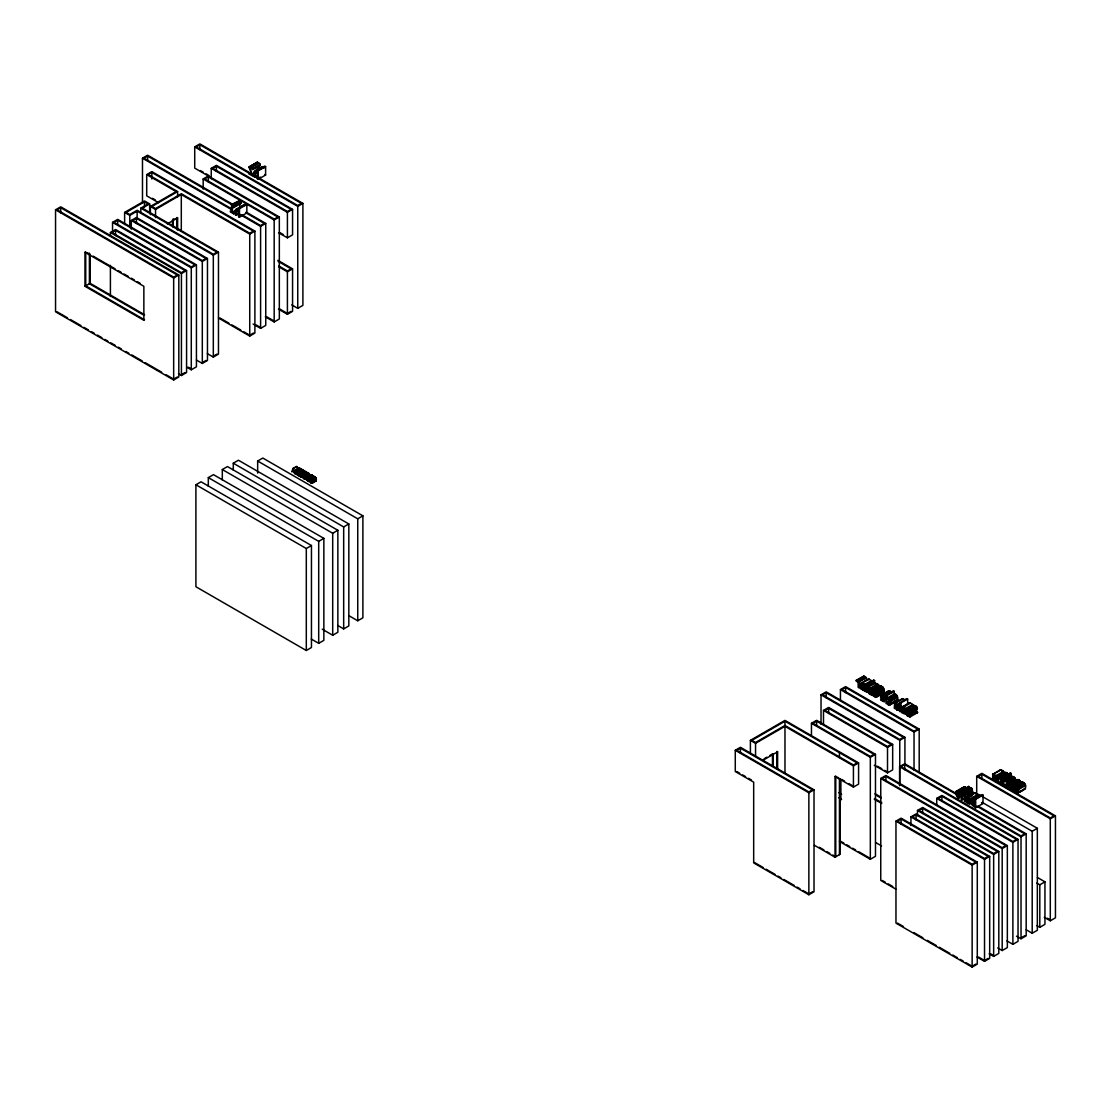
<?xml version="1.0" encoding="UTF-8"?>
<svg xmlns="http://www.w3.org/2000/svg" width="1111" height="1111" viewBox="0 0 1111 1111"><rect width="100%" height="100%" fill="white"/><g stroke="black" fill="none" stroke-linecap="round" stroke-linejoin="round"><path stroke-width="1.5" d="M878.982 687.612L878.718 685.112L866.844 692.084L864.733 691.167C865.094 690.125 868.01 691.417 866.358 686.945L864.733 685.154L872.093 680.904L872.093 681.751M307.191 478.674C307.428 475.814 310.358 479.369 309.164 480.799C303.803 481.035 312.358 472.175 313.371 477.105M890.161 701.305L886.897 703.402C890.966 709.471 891.883 697.861 886.897 698.194L886.897 695.569L894.258 691.32L894.258 693.944L886.897 698.194M895.355 700.513C899.521 702.666 897.869 693.403 894.258 693.944M263.946 168.053C260.307 164.72 251.433 171.802 254.127 176.899L255.016 177.399L257.96 175.705M867.024 691.917L867.247 687.459L875.676 683.265L878.718 685.112M887.925 692.625L889.161 690.764L891.786 692.986M955.585 793.171C961.959 784.144 960.918 808.475 955.585 793.171L904.743 763.729L899.591 766.701L899.591 785.713M1013.899 789.352C1010.843 773.978 1005.455 795.073 1013.899 789.352L1024.286 783.186C1029.23 788.866 1020.551 791.615 1016.44 793.24L1014.371 790.476L1018.843 787.949M309.58 476.188C307.455 472.411 307.955 471.786 310.08 476.105M312.58 475.577C305.386 471.078 305.289 486.257 311.844 480.077M310.4 476.272L311.038 474.855M314.191 480.438L315.941 481.035L316.343 479.244L313.955 476.452L307.136 480.188M876.329 697.236L876.357 692.57L873.079 690.473L872.496 692.778L876.107 695.361L874.774 696.236L872.593 694.278L872.593 695.389L875.496 697.375L884.217 692.306L882.939 687.223L880.745 686.098L879.884 687.32M864.025 685.918L863.316 684.293L860.594 683.362L860.275 688.639L863.983 690.417L864.219 688.098L861.358 684.32L864.025 685.918L873.718 680.113L874.607 680.612L874.607 682.362L867.247 686.612L867.247 684.862L874.607 680.612M867.635 680.251L868.871 679.002L871.385 680.626L871.385 681.668L861.15 687.653L863.289 689.348L863.303 687.848L861.15 685.973L861.15 687.653M898.063 705.568L897.355 703.943L894.619 702.999L894.313 708.29L898.021 710.068L898.257 707.735L895.285 704.096L898.063 705.568L900.952 703.832M901.59 707.832L901.563 712.484L902.438 712.984C912.006 717.72 897.41 704.929 905.312 708.707C897.688 705.874 905.84 707.374 910.159 702.832L912.673 704.457L912.673 705.499L904.298 710.332M999.928 770.437L1001.122 769.701L1003.636 771.326C1004.525 773.256 995.289 778.492 996.275 775.575L992.845 774.061L992.526 779.339M249.017 167.442L252.141 174.816L248.697 172.83L248.697 173.76L253.016 176.246L249.947 168.511L250.669 167.664L252.864 169.552L252.864 168.414L250.614 166.65L249.128 167.067L257.21 162.262L260.224 164.164L260.224 165.303L252.822 169.525M294.651 473.453C296.54 473.036 293.846 468.259 297.359 470.981L301.039 468.856L299.248 468.037L298.956 469.342M868.413 690.542C873.371 691.473 868.83 688.751 868.316 687.515C877.634 691.459 864.372 691.334 871.927 695C862.539 692.417 873.454 686.098 878.44 684.709M907.02 715.47C911.937 715.109 922.422 707.61 913.742 705.249L906.382 709.498C913.395 712.943 900.438 713.345 909.992 716.984L917.353 712.734C920.866 710.262 902.979 719.734 908.312 713.804C911.853 714.442 908.77 708.846 906.382 709.498M878.315 686.404L878.287 685.681M916.381 708.374L914.964 706.415M980.985 796.184L979.402 795.684L971.528 800.448L971.875 804.864L975.652 807.78L983.013 803.531L983.013 795.087L982.124 794.573L970.167 801.392L967.487 798.309L972.167 795.573M978.638 797.184L979.402 795.684M310.899 476.188L311.497 475.383L312.566 476.119M242.754 206.09L243.406 205.021L244.795 205.549M261.516 168.205L262.168 167.136M998.011 776.867L1000.817 778.742L1008.177 774.492C1005.399 768.659 994.623 776.922 997.581 782.255M1004.969 773.562L1005.622 772.506M962.987 788.227L964.334 786.727L966.639 788.324M309.386 481.494L309.386 478.383L307.136 477.091M880.717 695.736L880.565 697.43L884.203 699.541L883.495 700.985L880.717 698.958L880.662 700.041L884.412 701.902L884.425 697.236L882.203 695.125L880.717 695.736L889.161 690.764M901.701 699.388L902.896 698.652L905.409 700.277M908.951 703.582L910.159 702.832M969.25 800.364L977.624 795.532L977.624 794.49C973.597 789.727 963.82 796.74 966.514 802.503L969.986 804.378L970.167 801.392M973.916 793.601L974.444 792.823M295.72 470.856C296.943 475.508 295.109 466.037 300.581 469.05M956.71 792.393L956.877 795.657L958.793 797.004L959.001 793.393L956.71 792.393L961.126 789.838M298.026 469.745L296.679 466.342L292.998 468.467L291.818 471.828L292.637 471.161L295.262 473.8L297.706 472.383M236.254 215.284L236.726 210.41L238.615 212.132L238.615 216.659L239.49 217.159L246.85 212.909L246.85 204.466L239.49 208.715L238.615 208.215L238.615 211.271L237.018 209.507L235.615 209.604L235.365 214.784L236.254 215.284L239.198 213.59M1016.773 780.464C1018.315 777.894 1021.398 781.713 1021.259 783.686M873.649 691.445L873.357 692.486L876.135 694.097C876.051 690.917 870.843 691.417 876.593 689.75M1005.997 773.812L1006.816 773.839M295.262 473.8L296.901 473.147L297.359 475.022L299.817 473.605M142.486 203.132L142.486 158.193L147.638 155.221L232.866 204.424M232.879 205.285L147.638 156.068L143.958 158.193L232.185 209.132M55.55 209.812L60.702 206.827L178.815 275.028L178.815 377.004L173.663 379.976L55.55 311.788L55.55 209.812L173.663 278L178.815 275.028M60.702 207.688L57.022 209.812L173.663 277.153L177.343 275.028L60.702 207.688L60.702 212.868M158.484 202.646L146.708 195.842L146.708 174.594L151.86 171.622L254.891 231.102L254.891 333.078L249.739 336.064L218.492 318.024M265.307 316.816L274.181 321.94L279.333 318.968L279.333 216.992L194.717 168.122L194.717 146.888L199.869 143.902L249.142 172.358M177.621 191.592L151.86 206.465L155.54 208.59L181.301 193.717L249.739 233.227L253.419 231.102L151.86 172.469L148.18 174.594L177.621 191.592L177.621 196.772M199.869 144.763L196.189 146.888L297.748 205.521L301.428 203.396L199.869 144.763L199.869 149.666M124.626 224.519L124.626 212.409L144.499 200.938L149.652 203.924L149.652 212.562M140.819 208.16L148.18 203.924L144.499 201.799L126.098 212.409L129.779 214.534L137.139 210.285L213.312 254.266L216.992 252.141L140.819 208.16L140.819 213.354M112.544 232.741L112.544 222.367L117.697 219.395L196.439 264.849L196.439 366.824L191.286 369.796L186.829 367.227M117.697 220.242L114.016 222.367L191.286 266.973L194.967 264.849L117.697 220.242L117.697 225.422M124.626 212.409L129.779 215.395L137.139 211.146L213.312 255.113L218.464 252.141L218.464 354.117L213.312 357.089L207.326 353.645M149.652 203.924L142.291 208.16L218.464 252.141M211.243 178.718L211.243 168.358L216.395 165.372L292.568 209.354L292.568 234.852L287.416 237.823L278.583 232.727M216.395 166.233L212.715 168.358L287.416 211.479L291.096 209.354L216.395 166.233L216.395 171.413M150.388 214.631L150.388 206.465L176.149 191.592L146.708 174.594M110.406 235.976L110.406 232.518L115.558 229.546L186.579 270.556L186.579 372.532L181.426 375.504L178.468 373.796M131.292 229.102L131.292 220.464L136.445 217.492L207.465 258.488L207.465 360.464L202.313 363.436L196.397 360.02M203.174 189.162L203.174 178.968L208.326 175.996M115.558 230.394L111.878 232.518L181.426 272.681L185.106 270.556L115.558 230.394L115.558 235.588M136.445 218.339L132.764 220.464L202.313 260.613L205.993 258.488L136.445 218.339L136.445 223.519M208.326 176.843L204.646 178.968L274.181 219.117L277.861 216.992L208.326 176.843L208.326 181.94M150.388 206.465L155.54 209.437L181.301 194.564L249.739 234.088L254.891 231.102M84.992 252.294L143.861 286.291L143.861 320.274L84.992 286.291L84.992 252.294L85.728 251.878L85.728 285.86L144.597 319.857M249.295 166.789L257.21 162.262M249.128 167.067L257.558 162.275M250.614 166.65L257.974 162.4M251.072 166.886L258.432 162.637M251.558 167.206L258.919 162.956M249.947 168.511L252.891 166.817M250.017 169.191L252.961 167.497M252.864 168.414L260.224 164.164M252.516 169.136L260.224 165.303M254.377 171.719L262.446 167.122M254.238 172.038L264.724 166.081L265.612 166.581L265.612 175.024L258.252 179.274L257.377 178.774L257.377 174.246L255.488 172.524L255.016 177.399M254.155 172.455L263.14 167.372M172.608 219.978L177.621 217.937L177.621 229.963M254.572 171.511L257.377 173.385L257.377 170.33L258.252 170.83L265.612 166.581M167.317 223.88L177.621 217.937M257.377 178.774L260.321 177.066M84.992 286.291L90.144 283.319L144.597 314.76M233.713 207.576L241.059 203.327L239.629 200.633L232.268 204.882L233.713 206.84L233.713 207.576L232.435 206.84L232.435 212.257L233.713 212.993L236.657 211.298M232.38 205.493L239.74 201.244M232.491 205.757L239.851 201.508M232.643 205.993L240.004 201.744M233.088 206.424L240.434 202.174M233.713 206.84L241.059 202.591M235.615 209.604L243.684 205.007M236.657 209.326L245.975 203.966L246.85 204.466M236.865 209.493L239.809 207.785M232.435 212.257L239.962 207.799M239.629 200.633L231.532 204.466L231.532 211.743L230.296 211.021L230.296 211.854L233.713 213.826L236.657 212.118M238.615 216.659L241.559 214.951M238.171 213.437L260.599 226.394L265.751 223.422L265.751 325.398L260.599 328.37L253.127 324.051M110.406 232.518L181.426 273.528L186.579 270.556M112.544 222.367L191.286 267.834L196.439 264.849M131.292 220.464L202.313 261.46L207.465 258.488M203.174 178.968L274.181 219.964L279.333 216.992M211.243 168.358L287.416 212.326L292.568 209.354M194.717 146.888L297.748 206.368L302.9 203.396L302.9 305.372L297.748 308.344L291.749 304.886M278.583 266.709L287.416 271.82L292.568 268.834L292.568 311.33L287.416 314.302L278.458 309.136M173.663 379.129L177.343 377.004M181.426 374.657L185.106 372.532M202.313 362.589L205.993 360.464M214.534 355.534L216.992 354.117M250.961 334.494L253.419 333.078M291.096 311.33L287.416 313.455L279.944 309.136M195.911 484.771L201.063 481.799L311.455 545.529L311.455 647.505L306.303 650.49L195.911 586.747L195.911 484.771L306.303 548.515L311.455 545.529M208.312 486.257L208.312 477.619L213.465 474.647L323.856 538.377L323.856 640.353L318.704 643.325L311.247 639.019M222.311 479.91L222.311 469.536L227.463 466.564L337.855 530.294L337.855 632.27L332.703 635.242L322.259 629.215M233.282 470.12L233.282 463.204L238.434 460.232L348.826 523.961L348.826 625.937L343.674 628.909L337.716 625.465M257.655 473.119L257.655 461.023L262.807 458.051L362.894 515.837L362.894 617.813L357.742 620.785L348.785 615.619M292.998 468.467L297.262 466.676M295.276 470.342L299.248 468.037M295.207 470.536L299.637 468.078M295.179 470.814L298.859 468.689M295.22 471.245L299.789 468.62M295.29 471.467L300.123 468.786M303.747 470.411L300.067 472.536L300.067 476.577L297.873 475.314L299.595 475.827L299.595 474.328L297.998 473.411L299.595 473.855L299.595 472.744L297.873 471.272L301.553 469.148L303.747 470.411L303.747 473.105M297.873 471.758L301.553 469.634L303.275 470.62L303.275 471.731M297.998 472.925L300.442 471.508M303.692 475.841L300.775 476.994L300.775 472.953L304.914 471.092L304.914 472.675L301.234 474.8L301.234 473.217L304.914 471.092M302.845 474.147C312.344 470.092 301.956 472.869 302.845 475.73L301.234 474.8M301.234 477.258L301.234 475.286L304.914 473.161M308.511 473.092L303.747 475.577L307.664 472.814M303.747 474.939L307.886 472.842M303.747 475.577L308.178 472.939M303.942 475.536L308.15 473.397M304.22 474.966L305.164 475.452L308.844 473.328M304.47 475.522L305.261 476.022L309.15 473.605M305.164 475.452L305.733 476.063L309.413 473.939M305.261 476.022L309.122 474.147M306.233 476.397L303.747 477.786C306.872 483.382 305.525 473.147 309.65 474.3M303.789 477.813L309.83 474.716M303.97 478.674L309.969 475.147M304.22 478.938L311.302 474.841M307.928 477.022L311.608 474.911M306.747 477.938L311.941 475.064M307.275 478.008L311.705 475.425M307.219 478.313L312.274 475.3M307.219 479.063L312.844 475.897M307.275 479.424L309.719 478.008M309.386 478.383L313.066 476.258M307.358 479.758L309.816 478.341M312.524 480.035C306.997 479.73 312.622 484.993 312.191 481.202C311.524 477.411 306.164 480.285 314.191 476.48M307.372 480.577L314.469 476.563M310.08 479.244L314.802 476.73M309.775 479.688L313.219 477.744M310.275 478.577L311.455 479.077L315.135 476.952M308.872 481.049L315.441 477.244M309.705 481.007L312.149 479.605M309.566 481.299L315.718 477.563M310.038 481.424C313.163 487.021 311.816 476.786 315.941 477.938M310.233 481.688L316.135 478.355M310.455 481.98L316.26 478.785M310.761 482.299L316.343 479.244M311.122 482.577L314.802 480.452M311.344 482.674L316.371 479.73M311.136 483.049L315.705 480.341M311.455 483.202L316.343 480.202M311.76 483.271L316.26 480.577M312.024 483.257L316.121 480.855M208.312 477.619L318.704 541.349L323.856 538.377M222.311 469.536L332.703 533.266L337.855 530.294M233.282 463.204L343.674 526.933L348.826 523.961M257.655 461.023L357.742 518.809L362.894 515.837M821.029 724.219L821.029 694.833L826.181 691.861L904.923 737.329L904.923 764.979M826.181 692.708L822.501 694.833L899.771 739.454L903.451 737.329L826.181 692.708L826.181 697.902M750.397 753.439L750.397 740.357L784.977 720.386L858.581 762.882L858.581 784.13L853.429 787.102L835.028 776.478L835.028 857.206L840.18 854.234L840.18 778.658M784.977 721.233L751.869 740.357L755.549 742.481L784.977 725.483L853.429 765.007L857.109 762.882L784.977 721.233L784.977 773.006M735.274 750.3L740.426 747.314L814.016 789.81L814.016 891.786L808.864 894.758L753.675 862.886L753.675 782.158L735.274 771.534L735.274 750.3L808.864 792.782L814.016 789.81M840.444 699.944L840.444 689.584L845.596 686.598L919.186 729.094L919.186 772.298M856.248 680.293L863.761 676.113L865.511 678.002L865.511 677.113L857.692 681.571L856.248 680.293L858.15 683.112L858.15 687.417L859.039 687.931L859.039 681.862L866.386 677.613L866.386 680.654M856.609 680.46L863.969 676.21M856.956 680.71L864.316 676.46M740.426 748.175L736.746 750.3L808.864 791.935L812.544 789.81L740.426 748.175L740.426 753.077M845.596 687.459L841.916 689.584L914.034 731.219L917.714 729.094L845.596 687.459L845.596 692.639M856.248 681.362L860.719 678.835M857.303 681.071L864.664 676.821M859.622 681.404L864.039 678.863M750.397 740.357L755.549 743.328L784.977 726.344L853.429 765.854L858.581 762.882M860.414 683.612L868.51 678.932M860.303 683.987L868.871 679.002M861.15 685.168L864.094 683.459M864.025 684.876L871.385 680.626M864.733 686.001L867.677 684.307M823.487 724.247L823.487 710.415L828.639 707.443L892.661 744.398L892.661 769.895L887.508 772.867L874.26 765.229M863.927 687.528L870.774 683.543M828.639 708.29L824.959 710.415L887.508 746.523L891.189 744.398L828.639 708.29L828.639 713.47M864.219 688.098L867.163 686.39M864.4 688.681L867.344 686.987M867.247 686.612L875.204 682.71L874.607 683.209M862.858 690.306L867.399 687.598M864.414 689.681L867.358 687.973M863.178 690.445L867.594 687.903M863.469 690.514L867.122 688.556M864.733 690.25L867.677 688.556M864.789 690.278L867.733 688.584M864.733 691.167L867.677 689.473M866.344 690.528L877.718 684.043M866.136 691.042L870.663 688.389M870.746 688.612L878.093 684.362M811.461 735.204L811.461 723.303L816.613 720.331L875.482 754.327L875.482 856.303L870.33 859.275L839.416 841.43M867.219 691.278L871.732 688.709M816.613 721.178L812.933 723.303L870.33 756.452L874.01 754.327L816.613 721.178L816.613 726.288M868.122 691.431L871.066 689.737M871.593 689.764L878.954 685.515M871.76 690.181L879.12 685.931M871.871 690.584L879.232 686.334M871.899 691L880.745 686.098M869.344 692.958L881.092 686.098M872.649 691.084L881.495 686.209M869.691 693.306L875.468 689.875M874.593 690.681L881.953 686.431M870.149 693.625L873.093 691.931M869.691 694.194L872.635 692.486M875.121 691.042L882.467 686.792M875.579 691.473L882.939 687.223M875.996 691.986L883.356 687.737M872.593 694.278L875.537 692.57L872.649 694.306M876.357 692.57L883.717 688.32M873.315 695.153L876.26 693.458M876.648 693.222L884.009 688.973M764.076 758.799L766.923 757.16M769.77 755.508L772.617 753.869M873.829 695.639L884.217 689.639M762.91 760.327L777.617 751.828L777.617 769.006M874.399 696.041L884.342 690.348M874.774 696.236L877.718 694.542M875.871 696.028L880.287 693.486M876.982 696L884.342 691.75M877.926 695.528L883.689 692.986M875.496 697.375L884.217 692.306M875.954 697.375L883.995 692.708M880.898 695.375L888.814 690.764M882.203 695.125L889.564 690.875M885.023 693.681L887.967 691.986M882.676 695.347L890.036 691.098M883.189 695.694L890.55 691.445M883.648 696.125L891.008 691.889M886.897 703.402L886.022 703.513L886.022 695.069L893.383 690.82L894.258 691.32M884.064 696.639L889.953 693.25M884.425 697.236L887.37 695.542M881.398 699.819L884.342 698.111M881.898 700.305L884.842 698.611M882.467 700.708L885.411 699.013M886.897 699.041C890.73 698.763 889.758 707.429 886.897 702.541L886.897 699.041L891.314 696.5M888.203 698.541L895.563 694.292M887.495 699.125L891.911 696.583M888.633 698.847L895.994 694.597M889.05 699.25L896.41 695.014M889.425 699.736L896.785 695.486M889.744 700.277L897.105 696.028M886.897 702.541L889.842 700.847M890.036 700.916L897.382 696.666M890.244 701.583L897.605 697.333M887.564 703.416L890.508 701.721M887.911 703.749L890.855 702.055M890.383 703.763L897.744 699.513M891.411 703.388L895.827 700.847M890.286 704.332L897.632 700.083M888.883 705.277L896.244 701.027M889.258 705.346L897.466 700.527M894.452 703.263L902.549 698.583M894.341 703.638L902.896 698.652M899.41 702.805L900.299 703.305L900.299 711.748L899.41 711.248L899.41 702.805L906.77 698.555L907.659 699.055L907.659 704.124M898.063 704.527L907.659 699.055M897.049 706.138L901.007 703.86M897.521 706.624L900.465 704.916M897.952 707.179L900.896 705.471M898.257 707.735L901.202 706.04M896.896 709.957L899.841 708.249M901.882 707.193L909.492 702.805M897.202 710.096L900.146 708.401M901.701 707.443L909.798 702.763M897.507 710.165L901.16 708.193M902.535 708.276L905.59 706.443M905.312 708.707L912.673 704.457M904.771 710.804L909.187 708.262M906.382 710.582L909.326 708.887M905.215 711.359L909.617 708.804M905.507 711.929L915.783 706.027M905.673 712.512L908.617 710.818M908.812 710.582L916.158 706.332M906.479 712.512L916.506 706.693M905.743 713.137L908.673 711.429M905.701 713.512L908.645 711.818M909.423 711.332L916.783 707.082M909.659 711.748L917.019 707.499M909.826 712.151L917.186 707.901M907.09 714.067L917.297 708.318M907.173 714.54L917.325 708.721M908.812 713.956L917.047 709.582M907.409 714.942L917.255 709.235M907.756 715.29L915.117 711.04L917.297 711.568M908.215 715.609L915.575 711.359M908.77 715.831L916.131 711.582M909.27 715.915L917.033 711.637M835.028 776.478L838.708 777.756M811.461 723.303L870.33 757.299L875.482 754.327M823.487 710.415L887.508 747.384L892.661 744.398M821.029 694.833L899.771 740.301L904.923 737.329M840.444 689.584L914.034 732.066L919.186 729.094M895.758 889.092L880.759 880.44L880.759 778.464L885.911 775.478L1007.344 845.596L1007.344 947.572L1002.191 950.544L997.692 947.947M955.724 794.018L904.743 764.576L901.063 766.701L1021.023 835.958L1024.703 833.833L976.722 806.142M885.911 776.339L882.231 778.464L1002.191 847.721L1005.872 845.596L885.911 776.339L885.911 781.519M895.966 821.14L901.118 818.168L977.291 862.136L977.291 964.112L972.139 967.098L895.966 923.116L895.966 821.14L972.139 865.122L977.291 862.136M936.726 805.294L936.726 798.378L941.878 795.407L1018.037 839.374L1018.037 941.35L1012.885 944.322L1006.913 940.878M901.118 819.015L897.438 821.14L972.139 864.261L975.819 862.136L901.118 819.015L901.118 824.195M917.478 815.627L917.478 810.447L922.63 807.475L998.803 851.443L998.803 953.419L993.651 956.39L989.165 953.807M941.878 796.254L938.198 798.378L1012.885 841.499L1016.565 839.374L941.878 796.254L941.878 801.434M976.708 795.337L976.708 776.325L981.86 773.353L1055.45 815.835L1055.45 917.811L1050.298 920.783L1044.284 917.325M922.63 808.322L918.95 810.447L993.651 853.567L997.331 851.443L922.63 808.322L922.63 813.502M981.86 774.2L978.18 776.325L1050.298 817.96L1053.978 815.835L981.86 774.2L981.86 779.38M910.937 825.529L910.937 816.891L916.089 813.919L989.679 856.414L989.679 958.376L984.527 961.362L977.027 957.015M955.946 791.476L964.334 786.727M916.089 814.766L912.409 816.891L984.527 858.525L988.207 856.414L916.089 814.766L916.089 819.96M955.752 791.907L963.112 787.657M957.432 791.088L964.779 786.838M957.099 791.629L960.043 789.921M957.932 791.324L965.292 787.074M958.432 791.671L965.792 787.421M958.89 792.087L968.681 786.407C969.32 788.602 972.611 787.213 972.431 790.282L964.417 794.157C964.362 792.087 960.737 793.726 961.321 790.657C961.959 792.851 965.251 791.463 965.07 794.532M959.279 792.574L969.334 786.782M961.432 791.463L968.792 787.213L968.681 786.407M962.015 791.407L969.375 787.157M956.599 794.768L969.445 787.477M961.668 792.129L969.028 787.88M992.665 774.311L1000.775 769.631M956.71 795.24L959.654 793.532M962.223 791.99L969.584 787.741M992.567 774.686L1001.122 769.701M959.918 793.768L969.778 787.907M956.877 795.657L959.821 793.948M962.709 792.226L970.833 787.782M957.085 796.032L963.056 792.74M963.917 792.185L971.278 787.935M964.362 792.532L971.722 788.296M960.237 795.143L963.181 793.435M964.723 793.06L972.069 788.824M964.973 793.74L972.333 789.49M996.275 775.575L1003.636 771.326M968.028 792.268L971.75 790.976L964.001 795.309L961.39 794.24L961.154 799.406L962.029 799.92L964.973 798.226M996.234 776.589L993.498 775.145L995.262 777.2L1003.636 772.367M995.262 777.2L1003.108 773.423L1003.83 774.548M964.001 795.309L965.278 795.726L972.639 791.476L972.639 794.518M995.748 777.672L1005.899 772.478M997.692 777.408L1006.219 772.562M999.081 776.964L1006.594 772.728M993.415 779.853L996.248 781.116L996.47 778.797L1000.886 776.242M999.65 777.283L1007.01 773.034M1000.039 777.672L1007.399 773.423M966.653 797.476L974.764 792.796M1000.428 778.158L1007.788 773.909M966.834 797.226L975.111 792.865M1000.817 778.075L1008.177 773.825L1009.066 774.325L1000.817 778.742M1002.941 777.214L1010.302 772.978L1011.302 773.548L1011.302 774.617L1003.955 778.867L1002.941 777.214L1003.955 777.797L1011.302 773.548M1002.941 778.283L1007.358 775.728M1003.011 785.394L1003.011 779.325L1010.357 775.075L1011.246 775.589L1011.246 778.617M967.75 798.115L970.209 799.753L970.264 798.74L977.624 794.49M975.902 795.782L978.472 794.296L1037.341 828.292L1037.341 930.254L1032.202 933.24L1026.231 929.796M1001.414 781.075L998.47 782.769L998.761 777.936L1000.817 779.603L1000.817 784.13M1003.011 779.325L1003.886 779.839L1011.246 775.589M969.736 800.837L977.527 797.142M1004.705 780.644C1012.204 781.811 1007.094 792.532 1005.08 785.408C1010.76 789.379 1006.205 780.894 1004.705 780.644L1012.065 776.395L1014.621 777.603L1016.023 780.644M810.1 893.202L812.544 891.786M968.028 802.406L969.722 802.989L967.389 799.837L968.028 802.406L970.972 800.698M971.528 800.448L979.721 795.615M1005.427 780.727L1012.788 776.478M1005.83 780.852L1013.19 776.603M971.375 800.878L978.735 796.629M972.75 800.587L980.513 795.865M1006.26 781.075L1013.621 776.825M974.875 799.406L977.819 797.712M972.042 799.934L973.625 800.434L983.013 795.087M1006.774 781.422L1014.135 777.172M1007.26 781.852L1014.621 777.603M1007.677 782.366L1015.037 778.117M972.181 803.281L972.611 801.087L974.097 801.823L974.764 806.169C971.764 806.003 971.236 801.545 975.125 801.587M972.25 803.808L975.194 802.1M1004.705 784.894L1007.705 783.213M1008.024 782.908L1015.385 778.658M972.375 804.267L975.319 802.573M1006.83 784.199L1003.886 785.894L1003.886 779.839M1008.302 783.519L1015.662 779.269M1005.08 785.408L1008.024 783.699M972.542 804.683L975.486 802.989M1005.455 785.852L1015.885 779.922M1005.858 786.241L1008.802 784.533M1009.607 784.283L1017.995 779.533M1009.413 784.713L1015.301 781.311M1011.093 783.88L1018.454 779.63M1013.704 782.727L1016.648 781.019M1011.593 784.116L1018.954 779.866M1012.093 784.463L1019.454 780.214M1006.774 787.657L1009.718 785.963M1007.246 787.782L1010.191 786.088M1007.677 787.782L1010.968 785.949M1012.552 784.88L1019.912 780.63M1012.954 785.38L1020.315 781.13M1010.26 787.56L1010.371 785.185L1011.274 784.852L1012.94 787.074L1012.454 789.81L1010.26 787.56L1020.662 781.7M1010.371 788.032L1013.315 786.338M1013.579 786.574L1020.94 782.325M1010.538 788.449L1013.482 786.755M1014.371 790.476C1020.079 795.768 1016.454 786.602 1014.371 786.227L1021.731 781.977L1024.286 783.186M1010.746 788.824L1022.453 782.061M1010.996 789.143L1013.94 787.449M1014.371 786.227L1022.856 782.186M1011.274 789.421L1014.218 787.713M1015.51 786.435L1023.287 782.394M1015.926 786.644L1023.8 782.755M1012.107 790.768L1016.732 788.213M1012.579 790.865L1016.982 788.324M1016.44 787.005L1017.343 787.949L1024.703 783.699M1012.968 790.838L1017.732 788.102M1016.44 793.24L1018.204 792.532L1017.69 788.491L1025.05 784.241M1014.746 790.976L1017.69 789.282M1017.968 789.102L1025.328 784.852M1015.121 791.435L1025.55 785.505M1015.523 791.81L1018.468 790.115M1015.94 792.115L1018.884 790.407M1016.912 793.365L1025.55 788.282M1017.343 793.365L1025.342 788.713M976.708 776.325L1050.298 818.807L1055.45 815.835M899.591 766.701L1021.023 836.819L1026.175 833.833L1026.175 935.809L1021.023 938.781L1016.523 936.184M936.726 798.378L1012.885 842.346L1018.037 839.374M880.759 778.464L1002.191 848.568L1007.344 845.596M982.152 802.364L1032.202 831.264L1037.341 828.292M910.937 816.891L984.527 859.386L989.679 856.414M917.478 810.447L993.651 854.428L998.803 851.443M1036.785 883.078L1039.799 884.814L1044.951 881.842L1044.951 924.338L1039.799 927.31L1036.785 925.574M973.361 965.528L975.819 964.112M1021.023 937.934L1024.703 935.809M985.763 959.793L988.207 958.376M299.567 468.606L299.387 469.411M981.527 802.725L983.013 803.531M917.353 712.734L916.117 712.484M914.867 709.346L916.172 709.707M1022.828 783.102L1024.578 784.963M863.761 676.113L863.664 677.141M314.802 477.188L313.719 476.438M967.75 797.115L970.264 798.74M1001.539 770.784L1003.58 772.339M264.724 174.524L265.612 175.024M255.113 175.802L302.9 203.396M200.452 170.594L203.299 172.233M206.146 173.871L208.993 175.524M241.059 203.327L239.795 202.605L239.795 208.007M246.323 212.201L265.751 223.422M245.975 212.409L246.85 212.909M246.336 213.062L264.279 223.422L260.599 225.547L242.656 215.187M280.25 232.824L283.111 234.49M142.486 158.193L232.199 209.993M277.847 260.335L292.568 268.834M278.181 261.377L291.096 268.834L287.416 270.959L278.805 265.987M152.443 198.314L155.29 199.952M266.793 316.816L274.181 321.093M256.113 324.926L259.113 326.648M865.511 677.113L866.386 677.613M871.385 681.668L870.51 680.849M912.617 705.471L911.784 704.693M886.022 695.069L886.897 695.569M867.247 684.862L866.358 684.362L866.358 686.098L864.733 685.154M859.039 681.862L857.692 681.571M909.937 715.817L909.992 716.984M1011.302 774.617L1010.302 772.978M219.978 318.024L228.908 323.176M231.88 324.898L240.809 330.05M243.781 331.772L248.253 334.342M87.2 252.725L90.144 254.419L90.144 283.319M93.088 256.127L115.155 268.862M118.099 270.57L121.043 272.264M123.988 273.973L128.404 276.514M131.348 278.208L134.292 279.916M137.236 281.611L140.18 283.319M972.431 790.282L971.542 788.935M971.75 790.976L972.639 791.476M977.624 795.532L976.027 794.198M143.861 315.177L89.408 283.736L89.408 253.141M978.208 806.142L1026.175 833.833M963.223 798.351L967.723 800.948M188.314 367.241L191.286 368.949M877.468 766.229L881.773 768.715M884.648 770.367L887.508 772.02M1037.438 877.509L1044.951 881.842M57.022 311.788L67.493 317.829M70.479 319.551L80.95 325.592M83.936 327.328L88.422 329.911M91.421 331.634L94.407 333.369M97.393 335.091L101.893 337.688M104.878 339.411L107.864 341.133M110.864 342.868L115.35 345.452M118.335 347.188L121.321 348.91M125.807 351.493L128.807 353.229M131.792 354.951L142.264 360.992M145.249 362.728L161.706 372.227M166.192 374.81L172.177 378.268M874.996 793.698L880.884 797.087M875.412 794.782L881.148 798.087M841.652 779.45L844.596 781.144M849.012 783.699L851.956 785.394M874.593 798.559L881.773 802.697M874.26 799.212L881.62 803.461M304.914 472.675L306.525 473.605L306.525 472.022M297.873 471.272L300.067 472.536M301.234 475.286L302.845 476.202L303.317 478.452L303.317 474.411M777.617 751.828L776.881 751.411L776.881 768.59M838.68 792.56L841.624 794.268M838.763 797.712L841.624 799.365L840.888 799.795L840.888 779.394M1047.298 918.2L1050.298 919.936M875.607 842.471L881.551 845.915M736.746 771.534L739.69 773.242M742.634 774.936L745.578 776.645M748.522 778.339L751.467 780.033M840.888 841.43L843.832 843.124M846.776 844.832L849.721 846.526M852.665 848.221L855.609 849.929M858.553 851.623L868.858 857.581M882.231 880.44L885.231 882.162M888.231 883.898L892.73 886.495M819.335 847.29L823.82 849.887M826.806 851.609L829.792 853.331M832.778 855.053L835.764 856.775L835.764 776.047M814.419 845.304L835.028 857.206M990.665 953.821L993.651 955.543M978.527 957.043L984.527 960.501M897.438 923.116L903.424 926.56M913.881 932.601L922.838 937.781M927.324 940.364L936.281 945.544M939.281 947.266L949.738 953.307M952.724 955.029L957.196 957.613M960.196 959.335L963.181 961.071M966.167 962.793L970.653 965.376M754.411 862.469L763.243 867.566M766.187 869.26L775.02 874.371M777.964 876.065L780.908 877.759M783.852 879.468L794.143 885.411M797.087 887.106L800.031 888.814M802.975 890.508L808.864 893.911M903.812 699.986L904.535 700.499M1002.066 772.492L1003.108 773.423M976.055 795.657L977.097 796.587M311.455 479.077L312.26 480.063M315.024 477.341L315.718 478.355M915.117 711.04L914.52 710.29M973.625 800.434L974.764 801.836L974.764 798.823L975.652 799.337L975.652 807.78M1007.149 774.075L1008.177 775.353M896.022 695.639L896.771 697.236M303.928 478.049L305.733 478.827L305.442 476.272M882.606 687.778L883.356 689.098M258.627 169.122L257.127 166.428M259.502 169.386L257.599 165.692M1014.912 779.38L1015.148 780.88M293.582 468.8L294.762 473.508M1050.298 818.807L1050.298 920.783M1039.799 884.814L1039.799 927.31M1032.202 831.264L1032.202 933.24M1021.731 781.977L1021.731 783.116M1021.023 836.819L1021.023 938.781M1012.885 842.346L1012.885 944.322M1012.065 776.395L1012.065 777.533M1003.955 777.797L1003.955 778.867M1002.191 848.568L1002.191 950.544M1001.705 778.575L1001.705 784.644M993.651 854.428L993.651 956.39M984.527 859.386L984.527 961.362M972.139 865.122L972.139 967.098M971.75 792.504L971.75 795.518M965.278 795.726L965.278 801.795L964.39 801.281L964.39 796.754L962.501 795.045L962.029 799.92M914.034 732.066L914.034 770.09M913.742 705.249L913.742 706.332M904.743 764.576L904.743 769.77M899.771 740.301L899.771 783.505M887.508 747.384L887.508 772.867M875.676 683.265L875.676 684.362M873.718 680.113L873.718 681.848M870.33 757.299L870.33 859.275M867.844 686.959L867.844 687.806M853.429 765.854L853.429 787.102M839.444 752.675L839.444 757.577M839.444 779.075L839.444 854.651M808.864 792.782L808.864 894.758M773.214 754.438L773.214 766.465M772.478 754.008L772.478 766.034M755.549 743.328L755.549 756.41M357.742 518.809L357.742 620.785M343.674 526.933L343.674 628.909M332.703 533.266L332.703 635.242M318.704 541.349L318.704 643.325M306.303 548.515L306.303 650.49M297.748 206.368L297.748 308.344M297.359 470.981L297.359 475.022M287.416 212.326L287.416 237.823M287.416 271.82L287.416 314.302M274.181 219.964L274.181 321.94M260.599 226.394L260.599 328.37M258.252 170.83L258.252 179.274M249.739 234.088L249.739 336.064M239.49 208.715L239.49 217.159M233.713 212.993L233.713 213.826M213.312 255.113L213.312 357.089M202.313 261.46L202.313 363.436M191.286 267.834L191.286 369.796M181.426 273.528L181.426 375.504M181.301 194.564L181.301 230.866M176.885 217.506L176.885 229.533M173.663 278L173.663 379.976M173.205 218.825L173.205 227.408M172.469 220.117L172.469 225.269M155.54 209.437L155.54 217.603M151.86 172.469L151.86 179.01M147.638 156.068L147.638 161.262M144.499 201.799L144.499 206.979M137.139 211.146L137.139 218.048M129.779 215.395L129.779 227.491M110.406 265.362L110.406 296.47M881.509 696.486L884.203 698.75L883.051 696.43L881.509 696.486M897.577 708.36L897.008 709.012L895.813 708.193L895.188 705.624L897.577 708.36M904.826 712.54L904.257 713.206L903.076 712.373L902.438 709.818L904.826 712.54M995.789 779.408L995.234 780.061L994.039 779.242L993.415 776.672L995.789 779.408M293.304 469.189L292.762 470.772L293.846 471.397L293.304 469.189"/></g></svg>
